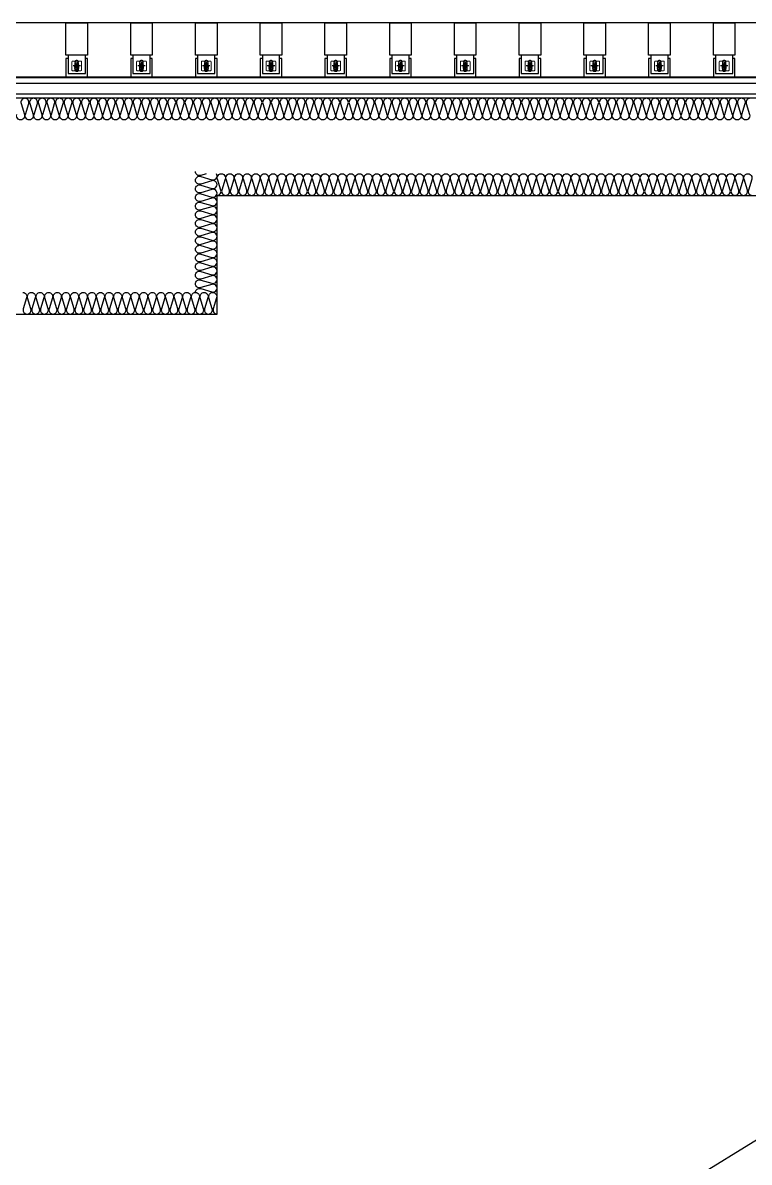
# Model space of a CAD drawing. Header units: millimetres. Extents: x 49154 to 181784, y 28275 to 149577.
# Drawn here: x 145154 to 148520, y 144174 to 149455 of the extents above; entities that cross this region are included whole.
import ezdxf

# ---------------------------------------------------------------- set-up
doc = ezdxf.new("R2010")
doc.units = ezdxf.units.MM
doc.header["$LTSCALE"] = 300
doc.linetypes.add('CENTER2', pattern=[1.125, 0.75, -0.125, 0.125, -0.125])
doc.linetypes.add('HID', pattern=[2.8, 1.8, -1])
doc.layers.add('4', color=4, linetype='Continuous', lineweight=13)
for name, color, linetype in [('A-ELE-8', 8, 'Continuous'), ('A-FIN(EX)', 6, 'Continuous'), ('A-HAT-MATL', 8, 'Continuous'), ('A-OPEN', 1, 'Continuous'), ('A-하지철물', 55, 'Continuous'), ('ISL', 251, 'Continuous'), ('복합판넬', 6, 'Continuous')]:
    doc.layers.add(name, color=color, linetype=linetype)

# ---------------------------------------------------------------- blocks, each defined once
blk = doc.blocks.new('N-washer')
at = {"layer": '4', "color": 253}
for p, q in [((-22.5, 19.5), (-22.5, -19.5)), ((19.5, 22.5), (-19.5, 22.5)), ((22.5, -19.5), (22.5, 19.5)), ((-19.5, -22.5), (19.5, -22.5))]:
    blk.add_line(p, q, dxfattribs=at)
at = {"layer": '4', "color": 253, "linetype": 'HID', "lineweight": 25, "ltscale": 0.5}
for p, q in [((-6.9, 17.6), (-8.3, 16.7)), ((-8.3, 16.7), (-8.3, 15.8)), ((-8.3, 15.8), (-6.9, 15)), ((-6.9, 13.6), (-8.3, 12.7)), ((-8.3, 12.7), (-8.3, 11.8)), ((-8.3, 11.8), (-6.9, 11)), ((-6.9, 9.6), (-8.3, 8.7)), ((-8.3, 8.7), (-8.3, 7.8)), ((-8.3, 7.8), (-6.9, 7)), ((-6.9, 5.6), (-8.3, 4.7)), ((-8.3, 4.7), (-8.3, 3.8)), ((-8.3, 3.8), (-7, 3)), ((-7, 3), (-6, 3)), ((-6.9, 15), (-6.9, 13.6)), ((-6.9, 11), (-6.9, 9.6)), ((-6.9, 7), (-6.9, 5.6)), ((-6.5, 0.5), (-6.5, -0.5)), ((6, 3), (7, 3)), ((6.5, -0.5), (6.5, 0.5)), ((8.3, 16.7), (6.9, 17.6)), ((6.9, 15), (8.3, 15.8)), ((6.9, 13.6), (6.9, 15)), ((8.3, 12.7), (6.9, 13.6)), ((6.9, 11), (8.3, 11.8)), ((6.9, 9.6), (6.9, 11)), ((8.3, 8.7), (6.9, 9.6)), ((6.9, 7), (8.3, 7.8)), ((6.9, 5.6), (6.9, 7)), ((8.3, 4.7), (6.9, 5.6)), ((7, 3), (8.3, 3.8)), ((8.3, 15.8), (8.3, 16.7)), ((8.3, 11.8), (8.3, 12.7)), ((8.3, 7.8), (8.3, 8.7)), ((8.3, 3.8), (8.3, 4.7))]:
    blk.add_line(p, q, dxfattribs=at)
at = {"layer": '4', "color": 253, "linetype": 'HID', "lineweight": 25}
blk.add_line((6.9, 17.6), (-6.9, 17.6), dxfattribs=at)
at = {"layer": '4', "color": 253}
for centre, start, end in [((-19.5, 19.5), 90, 180), ((19.5, 19.5), 0, 90), ((-19.5, -19.5), 180, 270), ((19.5, -19.5), 270, 0)]:
    blk.add_arc(centre, 3, start, end, dxfattribs=at)
at = {"layer": '4', "color": 253, "linetype": 'HID', "lineweight": 25, "ltscale": 0.5}
for centre, start, end in [((0, 0.5), 157.3801, 180), ((0, 0.5), 22.6199, 157.3801), ((0, 0.5), 0, 22.6199), ((0, -0.5), 180, 0)]:
    blk.add_arc(centre, 6.5, start, end, dxfattribs=at)
blk.add_point((0, 0), dxfattribs=at)
blk = doc.blocks.new('A$C908c0e9f')
at = {"layer": 'A-ELE-8', "color": 251, "linetype": 'CENTER2'}
for p, q in [((67.2, 80), (32.8, 80)), ((50, 97.2), (50, 62.8))]:
    blk.add_line(p, q, dxfattribs=at)
at = {"layer": 'A-ELE-8', "color": 251, "elevation": 0}
for points in [[(10, 115), (0, 115), (0, 30)], [(100, 30), (100, 115), (90, 115)]]:
    blk.add_lwpolyline(points, dxfattribs=at)
for points in [[(10, 130), (10, 45), (90, 45), (90, 130)], [(50, 90.4), (41, 85.2), (41, 74.8), (50, 69.6), (59, 74.8), (59, 85.2)]]:
    blk.add_lwpolyline(points, close=True, dxfattribs=at)
at = {"layer": 'A-ELE-8', "color": 251, "linetype": 'HID', "lineweight": 25, "ltscale": 0.5, "elevation": 0}
blk.add_lwpolyline([(57, 58.6), (58.4, 59.4), (58.4, 60.5), (57, 61.4), (57, 62.6), (58.4, 63.4), (58.4, 64.5), (57, 65.4), (57, 66.6), (58.4, 67.4), (58.4, 68.5), (57, 69.4), (57, 70.6), (58.4, 71.4), (58.4, 72.5), (57, 73.4), (57, 74.6), (58.4, 75.4), (58.4, 76.5), (57, 77.4), (57, 78.6), (58.4, 79.4), (58.4, 80.5), (57, 81.4), (57, 82.6), (58.4, 83.4), (58.4, 84.5), (57, 85.4), (57, 86.6), (58.4, 87.4), (58.4, 88.5), (57, 89.4), (57, 90.6), (58.4, 91.4), (58.4, 92.5), (57, 93.4), (57, 94.6), (58.4, 95.4), (58.4, 96.5), (57, 97.4), (57, 98.6), (58.4, 99.4), (58.4, 100.5), (57, 101.4, 0.50708), (42.9, 101.4), (41.5, 100.5), (41.5, 99.4), (42.9, 98.6), (42.9, 97.4), (41.5, 96.5), (41.5, 95.4), (42.9, 94.6), (42.9, 93.4), (41.5, 92.5), (41.5, 91.4), (42.9, 90.6), (42.9, 89.4), (41.5, 88.5), (41.5, 87.4), (42.9, 86.6), (42.9, 85.4), (41.5, 84.5), (41.5, 83.4), (42.9, 82.6), (42.9, 81.4), (41.5, 80.5), (41.5, 79.4), (42.9, 78.6), (42.9, 77.4), (41.5, 76.5), (41.5, 75.4), (42.9, 74.6), (42.9, 73.4), (41.5, 72.5), (41.5, 71.4), (42.9, 70.6), (42.9, 69.4), (41.5, 68.5), (41.5, 67.4), (42.9, 66.6), (42.9, 65.4), (41.5, 64.5), (41.5, 63.4), (42.9, 62.6), (42.9, 61.4), (41.5, 60.5), (41.5, 59.4), (42.9, 58.6, 0.50708)], format="xyb", close=True, dxfattribs=at)
at = {"layer": 'A-ELE-8', "color": 251}
blk.add_circle((50, 80), 9, dxfattribs=at)
at = {"layer": 'A-ELE-8', "color": 251, "linetype": 'HID'}
blk.add_circle((50, 80), 6, dxfattribs=at)
at = {"layer": 'A-FIN(EX)', "elevation": 0}
blk.add_lwpolyline([(0, 280), (100, 280), (100, 130), (0, 130)], close=True, dxfattribs=at)
at = {"layer": 'A-ELE-8', "color": 251, "xscale": -1, "rotation": 180}
blk.add_blockref('N-washer', (50, 80), dxfattribs=at)
blk = doc.blocks.new('*U126')
at = {"layer": 'A-하지철물'}
for points in [[(-2338.2, -220), (-2338.2, -50), (4601.8, -50), (4601.8, -220)], [(-2288.2, -220), (-2288.2, -100), (4551.8, -100), (4551.8, -220)]]:
    blk.add_lwpolyline(points, dxfattribs=at)
at = {"layer": '복합판넬'}
for points in [[(-2368.2, -205), (-2368.2, -20), (4631.8, -20), (4631.8, -205)], [(-2364.2, -201), (-2364.2, -24), (4627.8, -24), (4627.8, -201)]]:
    blk.add_lwpolyline(points, dxfattribs=at)

msp = doc.modelspace()

# ---------------------------------------------------------------- linework, layer by layer
at = {"layer": 'A-HAT-MATL'}
msp.add_line((165553.6, 149455), (104053.6, 149455), dxfattribs=at)
at = {"layer": 'A-OPEN'}
msp.add_line((104303.6, 117005), (155653.6, 148655), dxfattribs=at)
at = {"layer": 'ISL', "elevation": 0}
for points in [[(151723.6, 149105), (144783.6, 149105)], [(144768.6, 148655), (145053.6, 148655), (145053.6, 148105), (146053.6, 148105), (146053.6, 148655), (151738.6, 148655)]]:
    msp.add_lwpolyline(points, dxfattribs=at)
for points in [[(148523.6, 149105, 0.509267), (148505.9, 149080.8), (148521.2, 149029.3, -1.372593), (148485.9, 149029.3), (148501.2, 149080.8, 0.509267), (148483.6, 149105, 0.509267), (148465.9, 149080.8), (148481.2, 149029.3, -1.372593), (148445.9, 149029.3), (148461.2, 149080.8, 0.509267), (148443.6, 149105, 0.509267), (148425.9, 149080.8), (148441.2, 149029.3, -1.372593), (148405.9, 149029.3), (148421.2, 149080.8, 0.509267), (148403.6, 149105, 0.509267), (148385.9, 149080.8), (148401.2, 149029.3, -1.372593), (148365.9, 149029.3), (148381.2, 149080.8, 0.509267), (148363.6, 149105, 0.509267), (148345.9, 149080.8), (148361.2, 149029.3, -1.372593), (148325.9, 149029.3), (148341.2, 149080.8, 0.509267), (148323.6, 149105, 0.509267), (148305.9, 149080.8), (148321.2, 149029.3, -1.372593), (148285.9, 149029.3), (148301.2, 149080.8, 0.509267), (148283.6, 149105, 0.509267), (148265.9, 149080.8), (148281.2, 149029.3, -1.372593), (148245.9, 149029.3), (148261.2, 149080.8, 0.509267), (148243.6, 149105, 0.509267), (148225.9, 149080.8), (148241.2, 149029.3, -1.372593), (148205.9, 149029.3), (148221.2, 149080.8, 0.509267), (148203.6, 149105, 0.509267), (148185.9, 149080.8), (148201.2, 149029.3, -1.372593), (148165.9, 149029.3), (148181.2, 149080.8, 0.509267), (148163.6, 149105, 0.509267), (148145.9, 149080.8), (148161.2, 149029.3, -1.372593), (148125.9, 149029.3), (148141.2, 149080.8, 0.509267), (148123.6, 149105, 0.509267), (148105.9, 149080.8), (148121.2, 149029.3, -1.372593), (148085.9, 149029.3), (148101.2, 149080.8, 0.509267), (148083.6, 149105, 0.509267), (148065.9, 149080.8), (148081.2, 149029.3, -1.372593), (148045.9, 149029.3), (148061.2, 149080.8, 0.509267), (148043.6, 149105, 0.509267), (148025.9, 149080.8), (148041.2, 149029.3, -1.372593), (148005.9, 149029.3), (148021.2, 149080.8, 0.509267), (148003.6, 149105, 0.509267), (147985.9, 149080.8), (148001.2, 149029.3, -1.372593), (147965.9, 149029.3), (147981.2, 149080.8, 0.509267), (147963.6, 149105, 0.509267), (147945.9, 149080.8), (147961.2, 149029.3, -1.372593), (147925.9, 149029.3), (147941.2, 149080.8, 0.509267), (147923.6, 149105, 0.509267), (147905.9, 149080.8), (147921.2, 149029.3, -1.372593), (147885.9, 149029.3), (147901.2, 149080.8, 0.509267), (147883.6, 149105, 0.509267), (147865.9, 149080.8), (147881.2, 149029.3, -1.372593), (147845.9, 149029.3), (147861.2, 149080.8, 0.509267), (147843.6, 149105, 0.509267), (147825.9, 149080.8), (147841.2, 149029.3, -1.372593), (147805.9, 149029.3), (147821.2, 149080.8, 0.509267), (147803.6, 149105, 0.509267), (147785.9, 149080.8), (147801.2, 149029.3, -1.372593), (147765.9, 149029.3), (147781.2, 149080.8, 0.509267), (147763.6, 149105, 0.509267), (147745.9, 149080.8), (147761.2, 149029.3, -1.372593), (147725.9, 149029.3), (147741.2, 149080.8, 0.509267), (147723.6, 149105, 0.509267), (147705.9, 149080.8), (147721.2, 149029.3, -1.372593), (147685.9, 149029.3), (147701.2, 149080.8, 0.509267), (147683.6, 149105, 0.509267), (147665.9, 149080.8), (147681.2, 149029.3, -1.372593), (147645.9, 149029.3), (147661.2, 149080.8, 0.509267), (147643.6, 149105, 0.509267), (147625.9, 149080.8), (147641.2, 149029.3, -1.372593), (147605.9, 149029.3), (147621.2, 149080.8, 0.509267), (147603.6, 149105, 0.509267), (147585.9, 149080.8), (147601.2, 149029.3, -1.372593), (147565.9, 149029.3), (147581.2, 149080.8, 0.509267), (147563.6, 149105, 0.509267), (147545.9, 149080.8), (147561.2, 149029.3, -1.372593), (147525.9, 149029.3), (147541.2, 149080.8, 0.509267), (147523.6, 149105, 0.509267), (147505.9, 149080.8), (147521.2, 149029.3, -1.372593), (147485.9, 149029.3), (147501.2, 149080.8, 0.509267), (147483.6, 149105, 0.509267), (147465.9, 149080.8), (147481.2, 149029.3, -1.372593), (147445.9, 149029.3), (147461.2, 149080.8, 0.509267), (147443.6, 149105, 0.509267), (147425.9, 149080.8), (147441.2, 149029.3, -1.372593), (147405.9, 149029.3), (147421.2, 149080.8, 0.509267), (147403.6, 149105, 0.509267), (147385.9, 149080.8), (147401.2, 149029.3, -1.372593), (147365.9, 149029.3), (147381.2, 149080.8, 0.509267), (147363.6, 149105, 0.509267), (147345.9, 149080.8), (147361.2, 149029.3, -1.372593), (147325.9, 149029.3), (147341.2, 149080.8, 0.509267), (147323.6, 149105, 0.509267), (147305.9, 149080.8), (147321.2, 149029.3, -1.372593), (147285.9, 149029.3), (147301.2, 149080.8, 0.509267), (147283.6, 149105, 0.509267), (147265.9, 149080.8), (147281.2, 149029.3, -1.372593), (147245.9, 149029.3), (147261.2, 149080.8, 0.509267), (147243.6, 149105, 0.509267), (147225.9, 149080.8), (147241.2, 149029.3, -1.372593), (147205.9, 149029.3), (147221.2, 149080.8, 0.509267), (147203.6, 149105, 0.509267), (147185.9, 149080.8), (147201.2, 149029.3, -1.372593), (147165.9, 149029.3), (147181.2, 149080.8, 0.509267), (147163.6, 149105, 0.509267), (147145.9, 149080.8), (147161.2, 149029.3, -1.372593), (147125.9, 149029.3), (147141.2, 149080.8, 0.509267), (147123.6, 149105, 0.509267), (147105.9, 149080.8), (147121.2, 149029.3, -1.372593), (147085.9, 149029.3), (147101.2, 149080.8, 0.509267), (147083.6, 149105, 0.509267), (147065.9, 149080.8), (147081.2, 149029.3, -1.372593), (147045.9, 149029.3), (147061.2, 149080.8, 0.509267), (147043.6, 149105, 0.509267), (147025.9, 149080.8), (147041.2, 149029.3, -1.372593), (147005.9, 149029.3), (147021.2, 149080.8, 0.509267), (147003.6, 149105, 0.509267), (146985.9, 149080.8), (147001.2, 149029.3, -1.372593), (146965.9, 149029.3), (146981.2, 149080.8, 0.509267), (146963.6, 149105, 0.509267), (146945.9, 149080.8), (146961.2, 149029.3, -1.372593), (146925.9, 149029.3), (146941.2, 149080.8, 0.509267), (146923.6, 149105, 0.509267), (146905.9, 149080.8), (146921.2, 149029.3, -1.372593), (146885.9, 149029.3), (146901.2, 149080.8, 0.509267), (146883.6, 149105, 0.509267), (146865.9, 149080.8), (146881.2, 149029.3, -1.372593), (146845.9, 149029.3), (146861.2, 149080.8, 0.509267), (146843.6, 149105, 0.509267), (146825.9, 149080.8), (146841.2, 149029.3, -1.372593), (146805.9, 149029.3), (146821.2, 149080.8, 0.509267), (146803.6, 149105, 0.509267), (146785.9, 149080.8), (146801.2, 149029.3, -1.372593), (146765.9, 149029.3), (146781.2, 149080.8, 0.509267), (146763.6, 149105, 0.509267), (146745.9, 149080.8), (146761.2, 149029.3, -1.372593), (146725.9, 149029.3), (146741.2, 149080.8, 0.509267), (146723.6, 149105, 0.509267), (146705.9, 149080.8), (146721.2, 149029.3, -1.372593), (146685.9, 149029.3), (146701.2, 149080.8, 0.509267), (146683.6, 149105, 0.509267), (146665.9, 149080.8), (146681.2, 149029.3, -1.372593), (146645.9, 149029.3), (146661.2, 149080.8, 0.509267), (146643.6, 149105, 0.509267), (146625.9, 149080.8), (146641.2, 149029.3, -1.372593), (146605.9, 149029.3), (146621.2, 149080.8, 0.509267), (146603.6, 149105, 0.509267), (146585.9, 149080.8), (146601.2, 149029.3, -1.372593), (146565.9, 149029.3), (146581.2, 149080.8, 0.509267), (146563.6, 149105, 0.509267), (146545.9, 149080.8), (146561.2, 149029.3, -1.372593), (146525.9, 149029.3), (146541.2, 149080.8, 0.509267), (146523.6, 149105, 0.509267), (146505.9, 149080.8), (146521.2, 149029.3, -1.372593), (146485.9, 149029.3), (146501.2, 149080.8, 0.509267), (146483.6, 149105, 0.509267), (146465.9, 149080.8), (146481.2, 149029.3, -1.372593), (146445.9, 149029.3), (146461.2, 149080.8, 0.509267), (146443.6, 149105, 0.509267), (146425.9, 149080.8), (146441.2, 149029.3, -1.372593), (146405.9, 149029.3), (146421.2, 149080.8, 0.509267), (146403.6, 149105, 0.509267), (146385.9, 149080.8), (146401.2, 149029.3, -1.372593), (146365.9, 149029.3), (146381.2, 149080.8, 0.509267), (146363.6, 149105, 0.509267), (146345.9, 149080.8), (146361.2, 149029.3, -1.372593), (146325.9, 149029.3), (146341.2, 149080.8, 0.509267), (146323.6, 149105, 0.509267), (146305.9, 149080.8), (146321.2, 149029.3, -1.372593), (146285.9, 149029.3), (146301.2, 149080.8, 0.509267), (146283.6, 149105, 0.509267), (146265.9, 149080.8), (146281.2, 149029.3, -1.372593), (146245.9, 149029.3), (146261.2, 149080.8, 0.509267), (146243.6, 149105, 0.509267), (146225.9, 149080.8), (146241.2, 149029.3, -1.372593), (146205.9, 149029.3), (146221.2, 149080.8, 0.509267), (146203.6, 149105, 0.509267), (146185.9, 149080.8), (146201.2, 149029.3, -1.372593), (146165.9, 149029.3), (146181.2, 149080.8, 0.509267), (146163.6, 149105, 0.509267), (146145.9, 149080.8), (146161.2, 149029.3, -1.372593), (146125.9, 149029.3), (146141.2, 149080.8, 0.509267), (146123.6, 149105, 0.509267), (146105.9, 149080.8), (146121.2, 149029.3, -1.372593), (146085.9, 149029.3), (146101.2, 149080.8, 0.509267), (146083.6, 149105, 0.509267), (146065.9, 149080.8), (146081.2, 149029.3, -1.372593), (146045.9, 149029.3), (146061.2, 149080.8, 0.509267), (146043.6, 149105, 0.509267), (146025.9, 149080.8), (146041.2, 149029.3, -1.372593), (146005.9, 149029.3), (146021.2, 149080.8, 0.509267), (146003.6, 149105, 0.509267), (145985.9, 149080.8), (146001.2, 149029.3, -1.372593), (145965.9, 149029.3), (145981.2, 149080.8, 0.509267), (145963.6, 149105, 0.509267), (145945.9, 149080.8), (145961.2, 149029.3, -1.372593), (145925.9, 149029.3), (145941.2, 149080.8, 0.509267), (145923.6, 149105, 0.509267), (145905.9, 149080.8), (145921.2, 149029.3, -1.372593), (145885.9, 149029.3), (145901.2, 149080.8, 0.509267), (145883.6, 149105, 0.509267), (145865.9, 149080.8), (145881.2, 149029.3, -1.372593), (145845.9, 149029.3), (145861.2, 149080.8, 0.509267), (145843.6, 149105, 0.509267), (145825.9, 149080.8), (145841.2, 149029.3, -1.372593), (145805.9, 149029.3), (145821.2, 149080.8, 0.509267), (145803.6, 149105, 0.509267), (145785.9, 149080.8), (145801.2, 149029.3, -1.372593), (145765.9, 149029.3), (145781.2, 149080.8, 0.509267), (145763.6, 149105, 0.509267), (145745.9, 149080.8), (145761.2, 149029.3, -1.372593), (145725.9, 149029.3), (145741.2, 149080.8, 0.509267), (145723.6, 149105, 0.509267), (145705.9, 149080.8), (145721.2, 149029.3, -1.372593), (145685.9, 149029.3), (145701.2, 149080.8, 0.509267), (145683.6, 149105, 0.509267), (145665.9, 149080.8), (145681.2, 149029.3, -1.372593), (145645.9, 149029.3), (145661.2, 149080.8, 0.509267), (145643.6, 149105, 0.509267), (145625.9, 149080.8), (145641.2, 149029.3, -1.372593), (145605.9, 149029.3), (145621.2, 149080.8, 0.509267), (145603.6, 149105, 0.509267), (145585.9, 149080.8), (145601.2, 149029.3, -1.372593), (145565.9, 149029.3), (145581.2, 149080.8, 0.509267), (145563.6, 149105, 0.509267), (145545.9, 149080.8), (145561.2, 149029.3, -1.372593), (145525.9, 149029.3), (145541.2, 149080.8, 0.509267), (145523.6, 149105, 0.509267), (145505.9, 149080.8), (145521.2, 149029.3, -1.372593), (145485.9, 149029.3), (145501.2, 149080.8, 0.509267), (145483.6, 149105, 0.509267), (145465.9, 149080.8), (145481.2, 149029.3, -1.372593), (145445.9, 149029.3), (145461.2, 149080.8, 0.509267), (145443.6, 149105, 0.509267), (145425.9, 149080.8), (145441.2, 149029.3, -1.372593), (145405.9, 149029.3), (145421.2, 149080.8, 0.509267), (145403.6, 149105, 0.509267), (145385.9, 149080.8), (145401.2, 149029.3, -1.372593), (145365.9, 149029.3), (145381.2, 149080.8, 0.509267), (145363.6, 149105, 0.509267), (145345.9, 149080.8), (145361.2, 149029.3, -1.372593), (145325.9, 149029.3), (145341.2, 149080.8, 0.509267), (145323.6, 149105, 0.509267), (145305.9, 149080.8), (145321.2, 149029.3, -1.372593), (145285.9, 149029.3), (145301.2, 149080.8, 0.509267), (145283.6, 149105, 0.509267), (145265.9, 149080.8), (145281.2, 149029.3, -1.372593), (145245.9, 149029.3), (145261.2, 149080.8, 0.509267), (145243.6, 149105, 0.509267), (145225.9, 149080.8), (145241.2, 149029.3, -1.372593), (145205.9, 149029.3), (145221.2, 149080.8, 0.509267), (145203.6, 149105, 0.509267), (145185.9, 149080.8), (145201.2, 149029.3, -1.372593), (145165.9, 149029.3), (145181.2, 149080.8, 0.509267), (145163.6, 149105, 0.509267), (145145.9, 149080.8), (145161.2, 149029.3, -1.372593), (145125.9, 149029.3)], [(146003.5, 148755), (145977.8, 148747.4, -0.509267), (145953.6, 148765)], [(145953.6, 148205, -0.509267), (145977.8, 148222.7), (146029.3, 148207.4, 1.372593), (146029.3, 148242.7), (145977.8, 148227.4, -0.509267), (145953.6, 148245, -0.509267), (145977.8, 148262.7), (146029.3, 148247.4, 1.372593), (146029.3, 148282.7), (145977.8, 148267.4, -0.509267), (145953.6, 148285, -0.509267), (145977.8, 148302.7), (146029.3, 148287.4, 1.372593), (146029.3, 148322.7), (145977.8, 148307.4, -0.509267), (145953.6, 148325, -0.509267), (145977.8, 148342.7), (146029.3, 148327.4, 1.372593), (146029.3, 148362.7), (145977.8, 148347.4, -0.509267), (145953.6, 148365, -0.509267), (145977.8, 148382.7), (146029.3, 148367.4, 1.372593), (146029.3, 148402.7), (145977.8, 148387.4, -0.509267), (145953.6, 148405, -0.509267), (145977.8, 148422.7), (146029.3, 148407.4, 1.372593), (146029.3, 148442.7), (145977.8, 148427.4, -0.509267), (145953.6, 148445, -0.509267), (145977.8, 148462.7), (146029.3, 148447.4, 1.372593), (146029.3, 148482.7), (145977.8, 148467.4, -0.509267), (145953.6, 148485, -0.509267), (145977.8, 148502.7), (146029.3, 148487.4, 1.372593), (146029.3, 148522.7), (145977.8, 148507.4, -0.509267), (145953.6, 148525, -0.509267), (145977.8, 148542.7), (146029.3, 148527.4, 1.372593), (146029.3, 148562.7), (145977.8, 148547.4, -0.509267), (145953.6, 148565, -0.509267), (145977.8, 148582.7), (146029.3, 148567.4, 1.372593), (146029.3, 148602.7), (145977.8, 148587.4, -0.509267), (145953.6, 148605, -0.509267), (145977.8, 148622.7), (146029.3, 148607.4, 1.372593), (146029.3, 148642.7), (145977.8, 148627.4, -0.509267), (145953.6, 148645, -0.509267), (145977.8, 148662.7), (146029.3, 148647.4, 1.372593), (146029.3, 148682.7), (145977.8, 148667.4, -0.509267), (145953.6, 148685, -0.509267), (145977.8, 148702.7), (146029.3, 148687.4, 1.372593), (146029.3, 148722.7), (145977.8, 148707.4, -0.509267), (145953.6, 148725, -0.509267), (145977.8, 148742.7), (146029.3, 148727.4, 0.702757), (146050.7, 148755, 0.702757)], [(146053.6, 148655, 0.509267), (146071.3, 148679.3), (146055.9, 148730.8, -1.372593), (146091.3, 148730.8), (146075.9, 148679.3, 0.509267), (146093.6, 148655, 0.509267), (146111.3, 148679.3), (146095.9, 148730.8, -1.372593), (146131.3, 148730.8), (146115.9, 148679.3, 0.509267), (146133.6, 148655, 0.509267), (146151.3, 148679.3), (146135.9, 148730.8, -1.372593), (146171.3, 148730.8), (146155.9, 148679.3, 0.509267), (146173.6, 148655, 0.509267), (146191.3, 148679.3), (146175.9, 148730.8, -1.372593), (146211.3, 148730.8), (146195.9, 148679.3, 0.509267), (146213.6, 148655, 0.509267), (146231.3, 148679.3), (146215.9, 148730.8, -1.372593), (146251.3, 148730.8), (146235.9, 148679.3, 0.509267), (146253.6, 148655, 0.509267), (146271.3, 148679.3), (146255.9, 148730.8, -1.372593), (146291.3, 148730.8), (146275.9, 148679.3, 0.509267), (146293.6, 148655, 0.509267), (146311.3, 148679.3), (146295.9, 148730.8, -1.372593), (146331.3, 148730.8), (146315.9, 148679.3, 0.509267), (146333.6, 148655, 0.509267), (146351.3, 148679.3), (146335.9, 148730.8, -1.372593), (146371.3, 148730.8), (146355.9, 148679.3, 0.509267), (146373.6, 148655, 0.509267), (146391.3, 148679.3), (146375.9, 148730.8, -1.372593), (146411.3, 148730.8), (146395.9, 148679.3, 0.509267), (146413.6, 148655, 0.509267), (146431.3, 148679.3), (146415.9, 148730.8, -1.372593), (146451.3, 148730.8), (146435.9, 148679.3, 0.509267), (146453.6, 148655, 0.509267), (146471.3, 148679.3), (146455.9, 148730.8, -1.372593), (146491.3, 148730.8), (146475.9, 148679.3, 0.509267), (146493.6, 148655, 0.509267), (146511.3, 148679.3), (146495.9, 148730.8, -1.372593), (146531.3, 148730.8), (146515.9, 148679.3, 0.509267), (146533.6, 148655, 0.509267), (146551.3, 148679.3), (146535.9, 148730.8, -1.372593), (146571.3, 148730.8), (146555.9, 148679.3, 0.509267), (146573.6, 148655, 0.509267), (146591.3, 148679.3), (146575.9, 148730.8, -1.372593), (146611.3, 148730.8), (146595.9, 148679.3, 0.509267), (146613.6, 148655, 0.509267), (146631.3, 148679.3), (146615.9, 148730.8, -1.372593), (146651.3, 148730.8), (146635.9, 148679.3, 0.509267), (146653.6, 148655, 0.509267), (146671.3, 148679.3), (146655.9, 148730.8, -1.372593), (146691.3, 148730.8), (146675.9, 148679.3, 0.509267), (146693.6, 148655, 0.509267), (146711.3, 148679.3), (146695.9, 148730.8, -1.372593), (146731.3, 148730.8), (146715.9, 148679.3, 0.509267), (146733.6, 148655, 0.509267), (146751.3, 148679.3), (146735.9, 148730.8, -1.372593), (146771.3, 148730.8), (146755.9, 148679.3, 0.509267), (146773.6, 148655, 0.509267), (146791.3, 148679.3), (146775.9, 148730.8, -1.372593), (146811.3, 148730.8), (146795.9, 148679.3, 0.509267), (146813.6, 148655, 0.509267), (146831.3, 148679.3), (146815.9, 148730.8, -1.372593), (146851.3, 148730.8), (146835.9, 148679.3, 0.509267), (146853.6, 148655, 0.509267), (146871.3, 148679.3), (146855.9, 148730.8, -1.372593), (146891.3, 148730.8), (146875.9, 148679.3, 0.509267), (146893.6, 148655, 0.509267), (146911.3, 148679.3), (146895.9, 148730.8, -1.372593), (146931.3, 148730.8), (146915.9, 148679.3, 0.509267), (146933.6, 148655, 0.509267), (146951.3, 148679.3), (146935.9, 148730.8, -1.372593), (146971.3, 148730.8), (146955.9, 148679.3, 0.509267), (146973.6, 148655, 0.509267), (146991.3, 148679.3), (146975.9, 148730.8, -1.372593), (147011.3, 148730.8), (146995.9, 148679.3, 0.509267), (147013.6, 148655, 0.509267), (147031.3, 148679.3), (147015.9, 148730.8, -1.372593), (147051.3, 148730.8), (147035.9, 148679.3, 0.509267), (147053.6, 148655, 0.509267), (147071.3, 148679.3), (147055.9, 148730.8, -1.372593), (147091.3, 148730.8), (147075.9, 148679.3, 0.509267), (147093.6, 148655, 0.509267), (147111.3, 148679.3), (147095.9, 148730.8, -1.372593), (147131.3, 148730.8), (147115.9, 148679.3, 0.509267), (147133.6, 148655, 0.509267), (147151.3, 148679.3), (147135.9, 148730.8, -1.372593), (147171.3, 148730.8), (147155.9, 148679.3, 0.509267), (147173.6, 148655, 0.509267), (147191.3, 148679.3), (147175.9, 148730.8, -1.372593), (147211.3, 148730.8), (147195.9, 148679.3, 0.509267), (147213.6, 148655, 0.509267), (147231.3, 148679.3), (147215.9, 148730.8, -1.372593), (147251.3, 148730.8), (147235.9, 148679.3, 0.509267), (147253.6, 148655, 0.509267), (147271.3, 148679.3), (147255.9, 148730.8, -1.372593), (147291.3, 148730.8), (147275.9, 148679.3, 0.509267), (147293.6, 148655, 0.509267), (147311.3, 148679.3), (147295.9, 148730.8, -1.372593), (147331.3, 148730.8), (147315.9, 148679.3, 0.509267), (147333.6, 148655, 0.509267), (147351.3, 148679.3), (147335.9, 148730.8, -1.372593), (147371.3, 148730.8), (147355.9, 148679.3, 0.509267), (147373.6, 148655, 0.509267), (147391.3, 148679.3), (147375.9, 148730.8, -1.372593), (147411.3, 148730.8), (147395.9, 148679.3, 0.509267), (147413.6, 148655, 0.509267), (147431.3, 148679.3), (147415.9, 148730.8, -1.372593), (147451.3, 148730.8), (147435.9, 148679.3, 0.509267), (147453.6, 148655, 0.509267), (147471.3, 148679.3), (147455.9, 148730.8, -1.372593), (147491.3, 148730.8), (147475.9, 148679.3, 0.509267), (147493.6, 148655, 0.509267), (147511.3, 148679.3), (147495.9, 148730.8, -1.372593), (147531.3, 148730.8), (147515.9, 148679.3, 0.509267), (147533.6, 148655, 0.509267), (147551.3, 148679.3), (147535.9, 148730.8, -1.372593), (147571.3, 148730.8), (147555.9, 148679.3, 0.509267), (147573.6, 148655, 0.509267), (147591.3, 148679.3), (147575.9, 148730.8, -1.372593), (147611.3, 148730.8), (147595.9, 148679.3, 0.509267), (147613.6, 148655, 0.509267), (147631.3, 148679.3), (147615.9, 148730.8, -1.372593), (147651.3, 148730.8), (147635.9, 148679.3, 0.509267), (147653.6, 148655, 0.509267), (147671.3, 148679.3), (147655.9, 148730.8, -1.372593), (147691.3, 148730.8), (147675.9, 148679.3, 0.509267), (147693.6, 148655, 0.509267), (147711.3, 148679.3), (147695.9, 148730.8, -1.372593), (147731.3, 148730.8), (147715.9, 148679.3, 0.509267), (147733.6, 148655, 0.509267), (147751.3, 148679.3), (147735.9, 148730.8, -1.372593), (147771.3, 148730.8), (147755.9, 148679.3, 0.509267), (147773.6, 148655, 0.509267), (147791.3, 148679.3), (147775.9, 148730.8, -1.372593), (147811.3, 148730.8), (147795.9, 148679.3, 0.509267), (147813.6, 148655, 0.509267), (147831.3, 148679.3), (147815.9, 148730.8, -1.372593), (147851.3, 148730.8), (147835.9, 148679.3, 0.509267), (147853.6, 148655, 0.509267), (147871.3, 148679.3), (147855.9, 148730.8, -1.372593), (147891.3, 148730.8), (147875.9, 148679.3, 0.509267), (147893.6, 148655, 0.509267), (147911.3, 148679.3), (147895.9, 148730.8, -1.372593), (147931.3, 148730.8), (147915.9, 148679.3, 0.509267), (147933.6, 148655, 0.509267), (147951.3, 148679.3), (147935.9, 148730.8, -1.372593), (147971.3, 148730.8), (147955.9, 148679.3, 0.509267), (147973.6, 148655, 0.509267), (147991.3, 148679.3), (147975.9, 148730.8, -1.372593), (148011.3, 148730.8), (147995.9, 148679.3, 0.509267), (148013.6, 148655, 0.509267), (148031.3, 148679.3), (148015.9, 148730.8, -1.372593), (148051.3, 148730.8), (148035.9, 148679.3, 0.509267), (148053.6, 148655, 0.509267), (148071.3, 148679.3), (148055.9, 148730.8, -1.372593), (148091.3, 148730.8), (148075.9, 148679.3, 0.509267), (148093.6, 148655, 0.509267), (148111.3, 148679.3), (148095.9, 148730.8, -1.372593), (148131.3, 148730.8), (148115.9, 148679.3, 0.509267), (148133.6, 148655, 0.509267), (148151.3, 148679.3), (148135.9, 148730.8, -1.372593), (148171.3, 148730.8), (148155.9, 148679.3, 0.509267), (148173.6, 148655, 0.509267), (148191.3, 148679.3), (148175.9, 148730.8, -1.372593), (148211.3, 148730.8), (148195.9, 148679.3, 0.509267), (148213.6, 148655, 0.509267), (148231.3, 148679.3), (148215.9, 148730.8, -1.372593), (148251.3, 148730.8), (148235.9, 148679.3, 0.509267), (148253.6, 148655, 0.509267), (148271.3, 148679.3), (148255.9, 148730.8, -1.372593), (148291.3, 148730.8), (148275.9, 148679.3, 0.509267), (148293.6, 148655, 0.509267), (148311.3, 148679.3), (148295.9, 148730.8, -1.372593), (148331.3, 148730.8), (148315.9, 148679.3, 0.509267), (148333.6, 148655, 0.509267), (148351.3, 148679.3), (148335.9, 148730.8, -1.372593), (148371.3, 148730.8), (148355.9, 148679.3, 0.509267), (148373.6, 148655, 0.509267), (148391.3, 148679.3), (148375.9, 148730.8, -1.372593), (148411.3, 148730.8), (148395.9, 148679.3, 0.509267), (148413.6, 148655, 0.509267), (148431.3, 148679.3), (148415.9, 148730.8, -1.372593), (148451.3, 148730.8), (148435.9, 148679.3, 0.509267), (148453.6, 148655, 0.509267), (148471.3, 148679.3), (148455.9, 148730.8, -1.372593), (148491.3, 148730.8), (148475.9, 148679.3, 0.509267), (148493.6, 148655, 0.509267), (148511.3, 148679.3), (148495.9, 148730.8, -1.372593), (148531.3, 148730.8), (148515.9, 148679.3, 0.509267), (148533.6, 148655, 0.509267)], [(145153.6, 148205, -0.509267), (145171.3, 148180.8), (145155.9, 148129.3, 1.372593), (145191.3, 148129.3), (145175.9, 148180.8, -0.509267), (145193.6, 148205, -0.509267), (145211.3, 148180.8), (145195.9, 148129.3, 1.372593), (145231.3, 148129.3), (145215.9, 148180.8, -0.509267), (145233.6, 148205, -0.509267), (145251.3, 148180.8), (145235.9, 148129.3, 1.372593), (145271.3, 148129.3), (145255.9, 148180.8, -0.509267), (145273.6, 148205, -0.509267), (145291.3, 148180.8), (145275.9, 148129.3, 1.372593), (145311.3, 148129.3), (145295.9, 148180.8, -0.509267), (145313.6, 148205, -0.509267), (145331.3, 148180.8), (145315.9, 148129.3, 1.372593), (145351.3, 148129.3), (145335.9, 148180.8, -0.509267), (145353.6, 148205, -0.509267), (145371.3, 148180.8), (145355.9, 148129.3, 1.372593), (145391.3, 148129.3), (145375.9, 148180.8, -0.509267), (145393.6, 148205, -0.509267), (145411.3, 148180.8), (145395.9, 148129.3, 1.372593), (145431.3, 148129.3), (145415.9, 148180.8, -0.509267), (145433.6, 148205, -0.509267), (145451.3, 148180.8), (145435.9, 148129.3, 1.372593), (145471.3, 148129.3), (145455.9, 148180.8, -0.509267), (145473.6, 148205, -0.509267), (145491.3, 148180.8), (145475.9, 148129.3, 1.372593), (145511.3, 148129.3), (145495.9, 148180.8, -0.509267), (145513.6, 148205, -0.509267), (145531.3, 148180.8), (145515.9, 148129.3, 1.372593), (145551.3, 148129.3), (145535.9, 148180.8, -0.509267), (145553.6, 148205, -0.509267), (145571.3, 148180.8), (145555.9, 148129.3, 1.372593), (145591.3, 148129.3), (145575.9, 148180.8, -0.509267), (145593.6, 148205, -0.509267), (145611.3, 148180.8), (145595.9, 148129.3, 1.372593), (145631.3, 148129.3), (145615.9, 148180.8, -0.509267), (145633.6, 148205, -0.509267), (145651.3, 148180.8), (145635.9, 148129.3, 1.372593), (145671.3, 148129.3), (145655.9, 148180.8, -0.509267), (145673.6, 148205, -0.509267), (145691.3, 148180.8), (145675.9, 148129.3, 1.372593), (145711.3, 148129.3), (145695.9, 148180.8, -0.509267), (145713.6, 148205, -0.509267), (145731.3, 148180.8), (145715.9, 148129.3, 1.372593), (145751.3, 148129.3), (145735.9, 148180.8, -0.509267), (145753.6, 148205, -0.509267), (145771.3, 148180.8), (145755.9, 148129.3, 1.372593), (145791.3, 148129.3), (145775.9, 148180.8, -0.509267), (145793.6, 148205, -0.509267), (145811.3, 148180.8), (145795.9, 148129.3, 1.372593), (145831.3, 148129.3), (145815.9, 148180.8, -0.509267), (145833.6, 148205, -0.509267), (145851.3, 148180.8), (145835.9, 148129.3, 1.372593), (145871.3, 148129.3), (145855.9, 148180.8, -0.509267), (145873.6, 148205, -0.509267), (145891.3, 148180.8), (145875.9, 148129.3, 1.372593), (145911.3, 148129.3), (145895.9, 148180.8, -0.509267), (145913.6, 148205, -0.509267), (145931.3, 148180.8), (145915.9, 148129.3, 1.372593), (145951.3, 148129.3), (145935.9, 148180.8, -0.509267), (145953.6, 148205, -0.509267), (145971.3, 148180.8), (145955.9, 148129.3, 1.372593), (145991.3, 148129.3), (145975.9, 148180.8, -0.509267), (145993.6, 148205, -0.509267), (146011.3, 148180.8), (145995.9, 148129.3, 1.372593), (146031.3, 148129.3), (146015.9, 148180.8, -0.509267), (146033.6, 148205, -0.509267), (146051.3, 148180.8), (146035.9, 148129.3, 0.508361), (146053.6, 148105, 0.508361)]]:
    msp.add_lwpolyline(points, format="xyb", dxfattribs=at)

# ---------------------------------------------------------------- block references
at = {"layer": 'A-ELE-8'}
for p in [(145353.6, 149175), (145653.6, 149175), (145953.6, 149175), (146253.6, 149175), (146553.6, 149175), (146853.6, 149175), (147153.6, 149175), (147453.6, 149175), (147753.6, 149175), (148053.6, 149175), (148353.6, 149175)]:
    msp.add_blockref('A$C908c0e9f', p, dxfattribs=at)
at = {"layer": '복합판넬'}
msp.add_blockref('*U126', (147121.8, 149225), dxfattribs=at)

doc.saveas('drawing.dxf')
